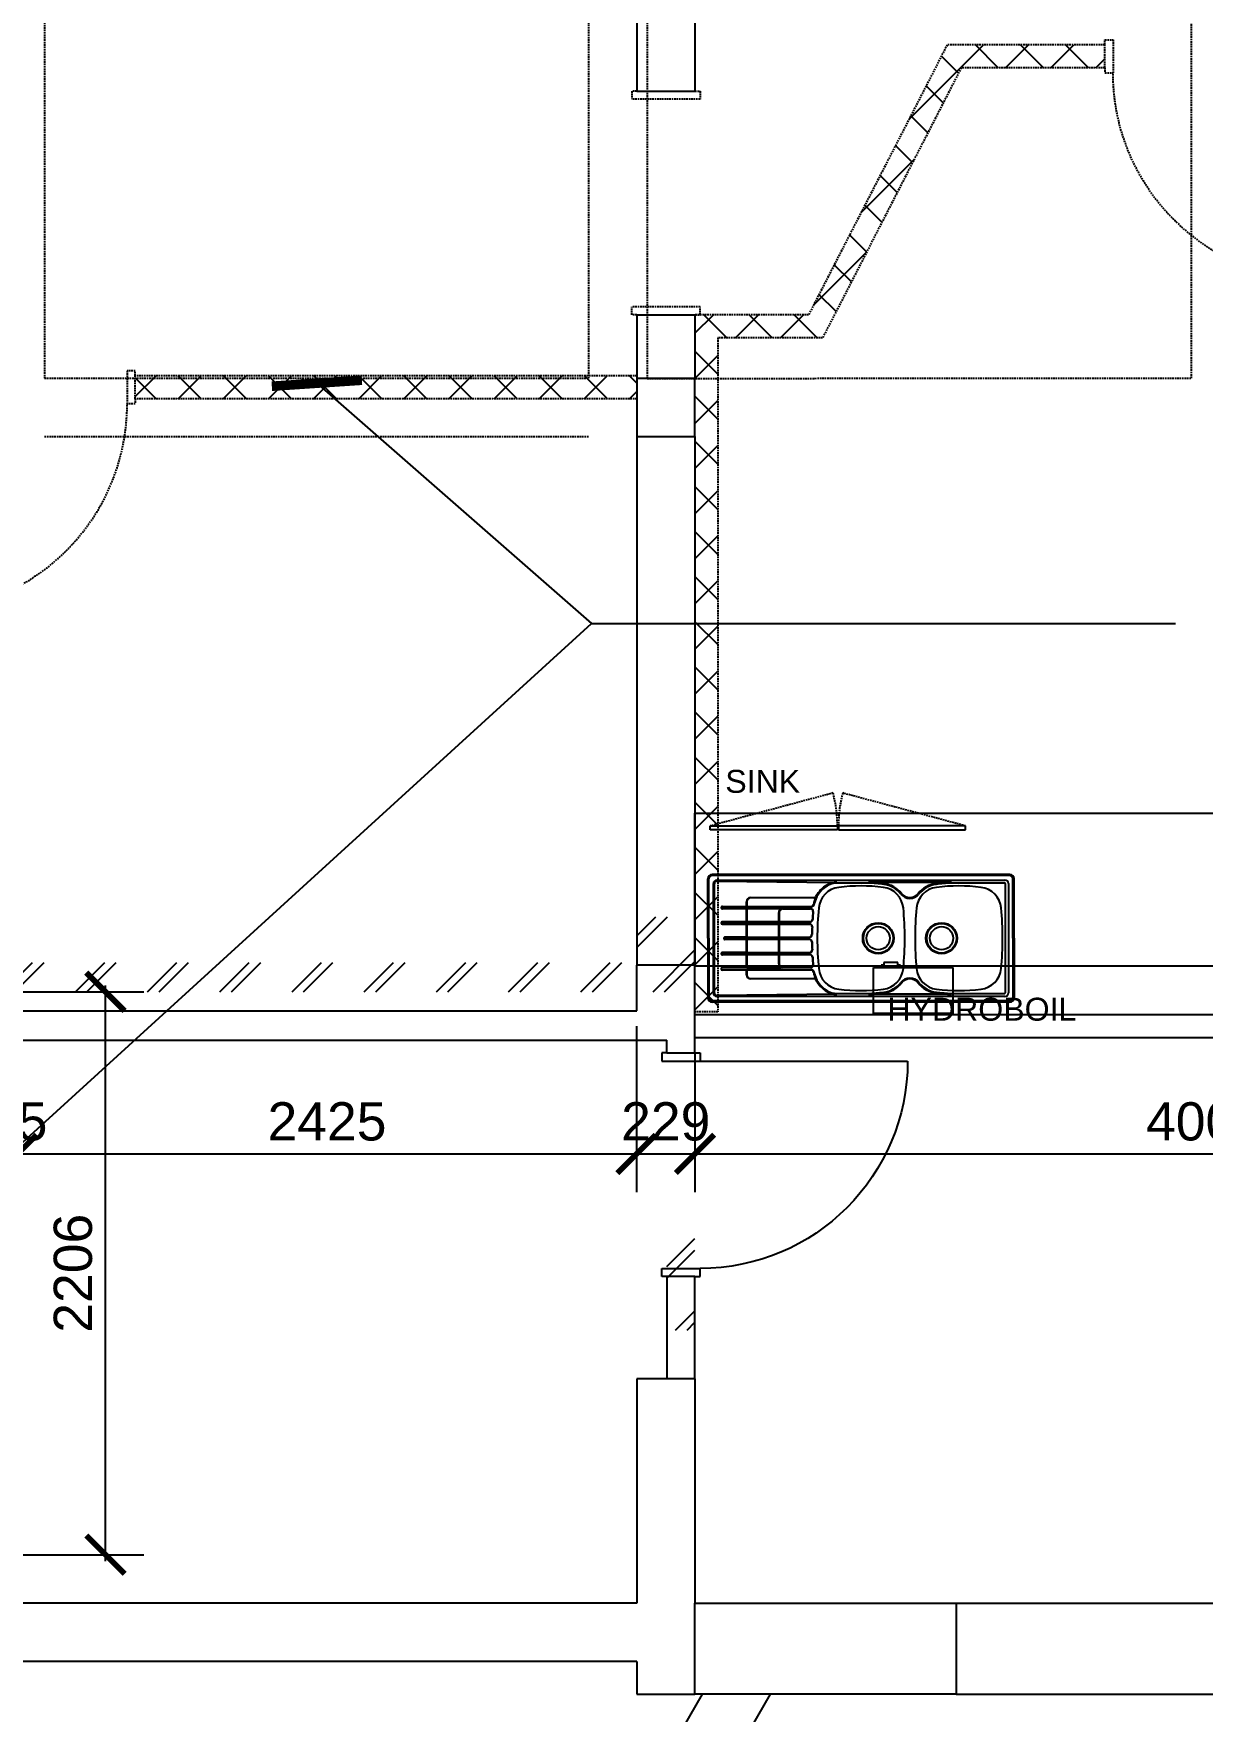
# Model space of a CAD drawing. Header units: millimetres. Extents: x -242071 to 82444, y -53139 to 112036.
# Drawn here: x -185078 to -180499, y 15392 to 21967 of the extents above; entities that cross this region are included whole.
import ezdxf

# ---------------------------------------------------------------- set-up
doc = ezdxf.new("R2010")
doc.units = ezdxf.units.MM
doc.header["$PDSIZE"] = 1
doc.linetypes.add('PDASHED2', pattern=[9.525, 6.35, -3.175])
for name, color, linetype in [('Columns_conc_steel_timber', 5, 'Continuous'), ('Demolition', 1, 'Continuous'), ('Dimensions_General_Layout', 1, 'Continuous'), ('Fixture_Room', 2, 'Continuous'), ('Fixture_Sanitary', 2, 'Continuous'), ('Hatch_Builders_work', 1, 'Continuous'), ('Hatch_Demolition', 1, 'Continuous'), ('Internal_partitions', 2, 'Continuous'), ('Structural_frames', 3, 'Continuous'), ('Text_Demolition', 1, 'Continuous'), ('Text_Partition_layout', 1, 'Continuous'), ('Walls_brick_block_etc', 3, 'Continuous'), ('Windows_and_doors_to_brickwork', 1, 'Continuous')]:
    doc.layers.add(name, color=color, linetype=linetype)
doc.styles.add('Text_Style_3_d7b89161-017f-4e9d-a07b-0b1ab719bac5', font='freehand')
doc.styles.add('Text_Style_5', font='arial.ttf')
doc.dimstyles.new('$DIM_Caddie', dxfattribs={"dimscale": 100, "dimtxt": 2.5, "dimasz": 3, "dimexe": 3, "dimexo": 0, "dimgap": 1, "dimtad": 1, "dimdec": 0, "dimzin": 0, "dimdsep": 46, "dimtxsty": 'Text_Style_3_d7b89161-017f-4e9d-a07b-0b1ab719bac5', "dimblk": 'ARCHTICK', "dimblk1": 'ARCHTICK', "dimblk2": 'ARCHTICK', "dimcen": 0.4, "dimclrd": 1, "dimclre": 1, "dimclrt": 2, "dimadec": 0, "dimazin": 0, "dimtfac": 0.5, "dimtdec": 0, "dimtix": 1, "dimtmove": 0, "dimatfit": 2, "dimldrblk": 'ARCHTICK', "dimfxl": 7, "dimfxlon": 1, "dimtfillclr": 1, "dimtolj": 1, "dimtzin": 0, "dimlwd": -3, "dimlwe": -3, "dimarcsym": 1})
pattern_1 = [(45, (0, 0), (-141.42136, 141.42136), []), (45, (-22.63, 22.63), (-141.42136, 141.42136), [])]
pattern_2 = [(45, (0, -190.3), (-88.38835, 88.38835), []), (135, (0, -190.3), (-88.38835, -88.38835), [])]

# ---------------------------------------------------------------- blocks, each defined once
blk = doc.blocks.new('_ArchTick')
at = {"color": 0, "linetype": 'ByBlock', "const_width": 0.15}
blk.add_lwpolyline([(-0.5, -0.5), (0.5, 0.5)], dxfattribs=at)
blk = doc.blocks.new('*D88')
at = {"layer": 'Defpoints', "color": 0}
for p in [(-185256.1, 18327.1), (-185141.1, 18327.1), (-185141.1, 17576.7)]:
    blk.add_point(p, dxfattribs=at)
at = {"layer": 'Dimensions_General_Layout', "color": 1, "linetype": 'Continuous', "lineweight": -3}
for p, q in [((-185256.1, 18076.7), (-185256.1, 17426.7)), ((-185141.1, 18076.7), (-185141.1, 17426.7)), ((-185281.1, 17576.7), (-185116.1, 17576.7))]:
    blk.add_line(p, q, dxfattribs=at)
at = {"layer": 'Dimensions_General_Layout', "color": 1, "lineweight": -3, "xscale": 150, "yscale": 150, "zscale": 150}
blk.add_blockref('_ArchTick', (-185256.1, 17576.7), dxfattribs=at)
at = {"layer": 'Dimensions_General_Layout', "color": 1, "lineweight": -3, "xscale": 150, "yscale": 150, "zscale": 150, "rotation": 180}
blk.add_blockref('_ArchTick', (-185141.1, 17576.7), dxfattribs=at)
at = {"layer": 'Dimensions_General_Layout', "color": 1, "linetype": 'Continuous', "lineweight": -3, "insert": (-185198.6, 17703.2), "char_height": 150, "attachment_point": 5, "style": 'Text_Style_5'}
blk.add_mtext('\\A1;115', dxfattribs=at)
blk = doc.blocks.new('_Open90')
at = {"color": 0, "linetype": 'ByBlock', "lineweight": -2}
for p, q in [((-0.5, 0.5), (0, 0)), ((0, 0), (-1, 0)), ((0, 0), (-0.5, -0.5))]:
    blk.add_line(p, q, dxfattribs=at)
blk = doc.blocks.new('*D90')
at = {"layer": 'Defpoints', "color": 0}
for p in [(-185141.1, 18327.1), (-182716.1, 18327.1), (-182716.1, 17576.7)]:
    blk.add_point(p, dxfattribs=at)
at = {"layer": 'Dimensions_General_Layout', "color": 1, "linetype": 'Continuous', "lineweight": -3}
for p, q in [((-185141.1, 18076.7), (-185141.1, 17426.7)), ((-182716.1, 18076.7), (-182716.1, 17426.7)), ((-185166.1, 17576.7), (-182691.1, 17576.7))]:
    blk.add_line(p, q, dxfattribs=at)
at = {"layer": 'Dimensions_General_Layout', "color": 1, "lineweight": -3, "xscale": 150, "yscale": 150, "zscale": 150, "rotation": 180}
blk.add_blockref('_ArchTick', (-185141.1, 17576.7), dxfattribs=at)
at = {"layer": 'Dimensions_General_Layout', "color": 1, "lineweight": -3, "xscale": 150, "yscale": 150, "zscale": 150}
blk.add_blockref('_ArchTick', (-182716.1, 17576.7), dxfattribs=at)
at = {"layer": 'Dimensions_General_Layout', "color": 1, "linetype": 'Continuous', "lineweight": -3, "insert": (-183928.6, 17703.2), "char_height": 150, "attachment_point": 5, "style": 'Text_Style_5'}
blk.add_mtext('\\A1;2425', dxfattribs=at)
blk = doc.blocks.new('*D91')
at = {"layer": 'Defpoints', "color": 0}
for p in [(-182716.1, 18327.1), (-182487.1, 18222.1), (-182487.1, 17576.7)]:
    blk.add_point(p, dxfattribs=at)
at = {"layer": 'Dimensions_General_Layout', "color": 1, "linetype": 'Continuous', "lineweight": -3}
for p, q in [((-182716.1, 18076.7), (-182716.1, 17426.7)), ((-182487.1, 17972.1), (-182487.1, 17426.7)), ((-182741.1, 17576.7), (-182462.1, 17576.7))]:
    blk.add_line(p, q, dxfattribs=at)
at = {"layer": 'Dimensions_General_Layout', "color": 1, "lineweight": -3, "xscale": 150, "yscale": 150, "zscale": 150}
blk.add_blockref('_ArchTick', (-182716.1, 17576.7), dxfattribs=at)
at = {"layer": 'Dimensions_General_Layout', "color": 1, "lineweight": -3, "xscale": 150, "yscale": 150, "zscale": 150, "rotation": 180}
blk.add_blockref('_ArchTick', (-182487.1, 17576.7), dxfattribs=at)
at = {"layer": 'Dimensions_General_Layout', "color": 1, "linetype": 'Continuous', "lineweight": -3, "insert": (-182601.6, 17703.2), "char_height": 150, "attachment_point": 5, "style": 'Text_Style_5'}
blk.add_mtext('\\A1;229', dxfattribs=at)
blk = doc.blocks.new('*D92')
at = {"layer": 'Defpoints', "color": 0}
for p in [(-178487.1, 18312.1), (-182487.1, 18222.1), (-178487.1, 17576.7)]:
    blk.add_point(p, dxfattribs=at)
at = {"layer": 'Dimensions_General_Layout', "color": 1, "linetype": 'Continuous', "lineweight": -3}
for p, q in [((-178487.1, 18062.1), (-178487.1, 17426.7)), ((-182487.1, 17972.1), (-182487.1, 17426.7)), ((-182512.1, 17576.7), (-178462.1, 17576.7))]:
    blk.add_line(p, q, dxfattribs=at)
at = {"layer": 'Dimensions_General_Layout', "color": 1, "lineweight": -3, "xscale": 150, "yscale": 150, "zscale": 150, "rotation": 180}
blk.add_blockref('_ArchTick', (-182487.1, 17576.7), dxfattribs=at)
at = {"layer": 'Dimensions_General_Layout', "color": 1, "lineweight": -3, "xscale": 150, "yscale": 150, "zscale": 150}
blk.add_blockref('_ArchTick', (-178487.1, 17576.7), dxfattribs=at)
at = {"layer": 'Dimensions_General_Layout', "color": 1, "linetype": 'Continuous', "lineweight": -3, "insert": (-180487.1, 17703.2), "char_height": 150, "attachment_point": 5, "style": 'Text_Style_5'}
blk.add_mtext('\\A1;4000', dxfattribs=at)
blk = doc.blocks.new('*D98')
at = {"layer": 'Defpoints', "color": 0}
for p in [(-188671.1, 18212.1), (-184796.6, 18212.1), (-188671.1, 16006.1)]:
    blk.add_point(p, dxfattribs=at)
at = {"layer": 'Dimensions_General_Layout', "color": 1, "linetype": 'Continuous', "lineweight": -3}
for p, q in [((-184796.6, 15981.1), (-184796.6, 18237.1)), ((-185296.6, 18212.1), (-184646.6, 18212.1)), ((-185296.6, 16006.1), (-184646.6, 16006.1))]:
    blk.add_line(p, q, dxfattribs=at)
at = {"layer": 'Dimensions_General_Layout', "color": 1, "lineweight": -3, "xscale": 150, "yscale": 150, "zscale": 150}
for p, rotation in [((-184796.6, 18212.1), 90), ((-184796.6, 16006.1), 270)]:
    blk.add_blockref('_ArchTick', p, dxfattribs=dict(at, rotation=rotation))
at = {"layer": 'Dimensions_General_Layout', "color": 1, "linetype": 'Continuous', "lineweight": -3, "insert": (-184923.2, 17109.1), "char_height": 150, "attachment_point": 5, "rotation": 90, "style": 'Text_Style_5'}
blk.add_mtext('\\A1;2206', dxfattribs=at)

msp = doc.modelspace()

# ---------------------------------------------------------------- hatches: boundary and pattern name
at = {"linetype": 'Continuous', "lineweight": -3}
h = msp.add_hatch(dxfattribs=at)
h.set_pattern_fill('BRICKPLAN', color=1, scale=200, angle=45)
h.set_pattern_definition(pattern_1)
h.paths.add_polyline_path([(-182487.1, 16886.1), (-182487.1, 17286.1), (-182597.1, 17286.1), (-182597.1, 16886.1)])
h = msp.add_hatch(dxfattribs=at)
h.set_pattern_fill('BRICKPLAN', color=1, scale=200, angle=45)
h.set_pattern_definition(pattern_1)
h.paths.add_polyline_path([(-182487.1, 16886.1), (-182487.1, 17286.1), (-182597.1, 17286.1), (-182597.1, 16886.1)])
h = msp.add_hatch(dxfattribs=at)
h.set_pattern_fill('BRICKPLAN', color=1, scale=200, angle=45)
h.set_pattern_definition(pattern_1)
h.paths.add_polyline_path([(-182487.1, 16886.1), (-182487.1, 17286.1), (-182597.1, 17286.1), (-182597.1, 16886.1)])
at = {"layer": 'Hatch_Builders_work', "linetype": 'Continuous', "lineweight": -3}
h = msp.add_hatch(dxfattribs=at)
h.set_pattern_fill('BRICKPLAN', color=1, scale=200, angle=45, style=0)
h.set_pattern_definition(pattern_1)
h.paths.add_polyline_path([(-188671.1, 18212.1), (-188671.1, 18327.1), (-185256.1, 18327.1), (-185256.1, 21062.1), (-185706.1, 21062.1), (-185706.1, 21177.1), (-185256.1, 21177.1), (-185256.1, 21342.1), (-185141.1, 21342.1), (-185141.1, 18327.1), (-182715.1, 18327.1), (-182715.1, 18506.1), (-182487.1, 18506.1), (-182487.1, 18163.1), (-182597.1, 18163.1), (-182597.1, 18212.1)])
at = {"layer": 'Hatch_Demolition', "linetype": 'Continuous', "lineweight": -3}
h = msp.add_hatch(dxfattribs=at)
h.set_pattern_fill('BLOCK-SECTION', color=8, scale=2.5)
h.set_pattern_definition(pattern_2)
h.paths.add_polyline_path([(-181987.1, 20774.7), (-181444.1, 21832.8), (-180881.1, 21832.8), (-180881.1, 21922.8), (-181499.1, 21922.8), (-182042.1, 20864.7), (-182487.1, 20864.7), (-182487.1, 20615.8), (-182487.1, 20387.8), (-182487.1, 18133.8), (-182397.1, 18133.8), (-182397.1, 20774.7)])
h = msp.add_hatch(dxfattribs=at)
h.set_pattern_fill('BLOCK-SECTION', color=8, scale=2.5)
h.set_pattern_definition(pattern_2)
h.paths.add_polyline_path([(-182715.1, 20535.8), (-182715.1, 20615.8), (-182715.1, 20625.8), (-184679.6, 20625.8), (-184679.6, 20535.8)])

# ---------------------------------------------------------------- linework, layer by layer
at = {"layer": 'Columns_conc_steel_timber', "color": 4, "linetype": 'Continuous', "lineweight": -3}
for p, q in [((-182715.1, 20615.8), (-182715.1, 20387.8)), ((-182487.1, 20615.8), (-182715.1, 20615.8)), ((-182487.1, 20387.8), (-182487.1, 20615.8)), ((-182715.1, 20387.8), (-182487.1, 20387.8)), ((-182487.1, 15459.7), (-182487.1, 15815.8)), ((-182487.1, 15815.8), (-181464.1, 15815.8)), ((-181464.1, 15815.8), (-181464.1, 15459.8)), ((-181464.1, 15459.8), (-182487.1, 15459.8))]:
    msp.add_line(p, q, dxfattribs=at)
at = {"layer": 'Demolition', "color": 8, "linetype": 'PDASHED2', "lineweight": -3}
for p, q in [((-181499.1, 21922.8), (-182042.1, 20864.7)), ((-180881.1, 21922.8), (-181499.1, 21922.8)), ((-180881.1, 21942.8), (-180849.1, 21942.8)), ((-180881.1, 21922.8), (-180881.1, 21942.8)), ((-180881.1, 21832.8), (-180881.1, 21922.8)), ((-180849.1, 21942.8), (-180849.1, 21812.8)), ((-181444.1, 21832.8), (-181987.1, 20774.7)), ((-180881.1, 21832.8), (-181444.1, 21832.8)), ((-180881.1, 21832.8), (-180881.1, 21812.8)), ((-180881.1, 21812.8), (-180849.1, 21812.8)), ((-182735.1, 21741.7), (-182735.1, 21709.7)), ((-182715.1, 21741.7), (-182735.1, 21741.7)), ((-182467.1, 21709.7), (-182735.1, 21709.7)), ((-182487.1, 21741.7), (-182467.1, 21741.7)), ((-182467.1, 21741.7), (-182467.1, 21709.7)), ((-182735.1, 20864.7), (-182735.1, 20896.7)), ((-182467.1, 20896.7), (-182735.1, 20896.7)), ((-182715.1, 20864.7), (-182735.1, 20864.7)), ((-182042.1, 20864.7), (-182487.1, 20864.7)), ((-182487.1, 20864.7), (-182467.1, 20864.7)), ((-182467.1, 20864.7), (-182467.1, 20896.7)), ((-181987.1, 20774.7), (-182397.1, 20774.7)), ((-182397.1, 20774.7), (-182397.1, 18133.8)), ((-184711.6, 20645.8), (-184711.6, 20515.8)), ((-184679.6, 20645.8), (-184711.6, 20645.8)), ((-184679.6, 20625.8), (-184679.6, 20645.8)), ((-182715.1, 20625.8), (-184679.6, 20625.8)), ((-184679.6, 20535.8), (-184679.6, 20625.8)), ((-184679.6, 20515.8), (-184711.6, 20515.8)), ((-182715.1, 20535.8), (-184679.6, 20535.8)), ((-184679.6, 20535.8), (-184679.6, 20515.8)), ((-182397.1, 18133.8), (-182487.1, 18133.8))]:
    msp.add_line(p, q, dxfattribs=at)
at = {"layer": 'Demolition', "color": 8, "linetype": 'PDASHED2', "lineweight": -3, "extrusion": (0, 0, -1)}
msp.add_arc((180036.1, 21812.8), 813, 270, 0, dxfattribs=at)
at = {"layer": 'Demolition', "color": 8, "linetype": 'PDASHED2', "lineweight": -3}
msp.add_arc((-185524.6, 20515.8), 813, 270, 0, dxfattribs=at)
at = {"layer": 'Fixture_Room', "color": 12, "linetype": 'PDASHED2'}
for p, q in [((-181946.1, 18991.1), (-182427.1, 18862.2)), ((-181427.1, 18862.2), (-181908.2, 18991.1))]:
    msp.add_line(p, q, dxfattribs=at)
at = {"layer": 'Fixture_Room', "color": 12, "linetype": 'Continuous'}
for p, q in [((-182487.1, 18312.1), (-182487.1, 18912.1)), ((-182487.1, 18912.1), (-178487.1, 18912.1)), ((-182427.1, 18846.2), (-182427.1, 18862.2)), ((-182427.1, 18862.2), (-181929.1, 18862.2)), ((-181929.1, 18846.2), (-182427.1, 18846.2)), ((-181929.1, 18862.2), (-181929.1, 18846.2)), ((-181427.1, 18862.2), (-181925.1, 18862.2)), ((-181925.1, 18862.2), (-181925.1, 18846.2)), ((-181925.1, 18846.2), (-181427.1, 18846.2)), ((-181427.1, 18846.2), (-181427.1, 18862.2)), ((-178487.1, 18312.1), (-182487.1, 18312.1))]:
    msp.add_line(p, q, dxfattribs=at)
at = {"layer": 'Fixture_Room', "color": 12, "linetype": 'PDASHED2'}
for centre, start, end in [((-182427.1, 18862.2), 359.98144, 15), ((-181427.1, 18862.2), 165, 180)]:
    msp.add_arc(centre, 498, start, end, dxfattribs=at)
at = {"layer": 'Fixture_Sanitary', "color": 12, "ltscale": 5}
for p, q in [((-182437.1, 18421.8), (-182437.1, 18654.8)), ((-182432.5, 18421.8), (-182432.5, 18654.8)), ((-181241.7, 18421.8), (-181241.7, 18654.8)), ((-181237.1, 18421.8), (-181237.1, 18654.8)), ((-182437.1, 18421.8), (-182437.1, 18188.8)), ((-182432.5, 18421.8), (-182432.5, 18188.8)), ((-181241.7, 18421.8), (-181241.7, 18188.8)), ((-181237.1, 18421.8), (-181237.1, 18188.8))]:
    msp.add_line(p, q, dxfattribs=at)
at = {"layer": 'Fixture_Sanitary', "color": 12, "ltscale": 100}
for p, q in [((-181254.1, 18671.8), (-182420.1, 18671.8)), ((-181254.1, 18667.2), (-182420.1, 18667.2)), ((-181254.1, 18176.4), (-182420.1, 18176.4)), ((-181254.1, 18171.8), (-182420.1, 18171.8))]:
    msp.add_line(p, q, dxfattribs=at)
at = {"layer": 'Fixture_Sanitary', "color": 12, "lineweight": -2}
for p, q in [((-182415.1, 18207.8), (-182415.1, 18635.8)), ((-182410.9, 18207.9), (-182410.9, 18635.7)), ((-182401.1, 18649.8), (-181273.1, 18649.8)), ((-182401, 18645.5), (-181931.1, 18640.8)), ((-181807.6, 18638), (-181930.3, 18638)), ((-181807.6, 18641.4), (-181482.7, 18641.4)), ((-181273.2, 18638), (-181482.6, 18638)), ((-181270.9, 18207.8), (-181270.9, 18635.7)), ((-181259.1, 18635.8), (-181259.1, 18207.8)), ((-182383.8, 18542.9), (-182383.9, 18542.4)), ((-182383.6, 18543.4), (-182383.8, 18542.9)), ((-182383.4, 18543.9), (-182383.6, 18543.4)), ((-182383, 18544.4), (-182383.4, 18543.9)), ((-182382.7, 18544.8), (-182383, 18544.4)), ((-182382.3, 18545.2), (-182382.7, 18544.8)), ((-182381.8, 18545.5), (-182382.3, 18545.2)), ((-182381.3, 18545.8), (-182381.8, 18545.5)), ((-182380.8, 18545.9), (-182381.3, 18545.8)), ((-182380.2, 18546), (-182380.8, 18545.9)), ((-182379.6, 18546.1), (-182380.2, 18546)), ((-182379.6, 18546.8), (-182285.3, 18546.8)), ((-182379.6, 18546.1), (-182030.6, 18546)), ((-182285.3, 18546.8), (-182285.3, 18565.1)), ((-182285.3, 18546.8), (-182283.8, 18546.5)), ((-182283.8, 18565.1), (-182283.8, 18546.5)), ((-182283.8, 18546.5), (-182033.1, 18546.5)), ((-182269.3, 18581.1), (-182021.8, 18581.1)), ((-182021.8, 18579.6), (-182269.3, 18579.6)), ((-182383.9, 18542.4), (-182383.9, 18541.8)), ((-182383.9, 18541.8), (-182383.9, 18541.2)), ((-182383.9, 18541.2), (-182383.8, 18540.7)), ((-182383.8, 18482.9), (-182383.9, 18482.4)), ((-182383.9, 18482.4), (-182383.9, 18481.8)), ((-182383.9, 18481.8), (-182383.9, 18481.2)), ((-182383.9, 18481.2), (-182383.8, 18480.7)), ((-182383.8, 18540.7), (-182383.6, 18540.2)), ((-182383.6, 18483.4), (-182383.8, 18482.9)), ((-182383.8, 18480.7), (-182383.6, 18480.2)), ((-182383.6, 18540.2), (-182383.4, 18539.6)), ((-182383.4, 18483.9), (-182383.6, 18483.4)), ((-182383.6, 18480.2), (-182383.4, 18479.6)), ((-182383.4, 18539.6), (-182383, 18539.2)), ((-182383, 18484.4), (-182383.4, 18483.9)), ((-182383.4, 18479.6), (-182383, 18479.2)), ((-182383, 18539.2), (-182382.7, 18538.8)), ((-182382.7, 18484.8), (-182383, 18484.4)), ((-182383, 18479.2), (-182382.7, 18478.8)), ((-182382.7, 18538.8), (-182382.3, 18538.4)), ((-182382.3, 18485.2), (-182382.7, 18484.8)), ((-182382.7, 18478.8), (-182382.3, 18478.4)), ((-182382.3, 18538.4), (-182381.8, 18538.1)), ((-182381.8, 18485.5), (-182382.3, 18485.2)), ((-182382.3, 18478.4), (-182381.8, 18478.1)), ((-182381.8, 18538.1), (-182381.3, 18537.8)), ((-182381.3, 18485.8), (-182381.8, 18485.5)), ((-182381.8, 18478.1), (-182381.3, 18477.8)), ((-182381.3, 18537.8), (-182380.8, 18537.6)), ((-182380.8, 18485.9), (-182381.3, 18485.8)), ((-182381.3, 18477.8), (-182380.8, 18477.6)), ((-182380.8, 18537.6), (-182380.2, 18537.5)), ((-182380.2, 18486), (-182380.8, 18485.9)), ((-182380.8, 18477.6), (-182380.2, 18477.5)), ((-182380.2, 18537.5), (-182379.6, 18537.5)), ((-182379.6, 18486.1), (-182380.2, 18486)), ((-182380.2, 18477.5), (-182379.6, 18477.5)), ((-182033.8, 18537.6), (-182379.6, 18537.5)), ((-182285.3, 18536.8), (-182379.6, 18536.8)), ((-182379.6, 18486.8), (-182285.3, 18486.8)), ((-182036, 18486), (-182379.6, 18486.1)), ((-182379.6, 18477.5), (-182037.3, 18477.6)), ((-182283.8, 18537.1), (-182285.3, 18536.8)), ((-182285.3, 18486.8), (-182285.3, 18536.8)), ((-182285.3, 18486.8), (-182283.8, 18486.5)), ((-182283.8, 18477.1), (-182285.3, 18476.8)), ((-182149, 18537.1), (-182283.8, 18537.1)), ((-182283.8, 18537.1), (-182283.8, 18486.5)), ((-182283.8, 18486.5), (-182159.1, 18486.5)), ((-182159.1, 18477.1), (-182283.8, 18477.1)), ((-182283.8, 18477.1), (-182283.8, 18426.5)), ((-182159.1, 18486.5), (-182159.1, 18522.2)), ((-182159.1, 18486.5), (-182157.6, 18486.3)), ((-182157.6, 18477.3), (-182159.1, 18477.1)), ((-182159.1, 18426.5), (-182159.1, 18477.1)), ((-182157.6, 18522.2), (-182157.6, 18486.3)), ((-182157.6, 18486.3), (-182037.1, 18486.3)), ((-182038.5, 18477.3), (-182157.6, 18477.3)), ((-182157.6, 18477.3), (-182157.6, 18426.3)), ((-182143.1, 18537.3), (-182149, 18537.1)), ((-182143.1, 18537.3), (-182034.9, 18537.3)), ((-182285.3, 18476.8), (-182379.6, 18476.8)), ((-182373.8, 18422.9), (-182373.9, 18422.4)), ((-182373.9, 18422.4), (-182373.9, 18421.8)), ((-182373.9, 18421.8), (-182373.9, 18421.2)), ((-182373.9, 18421.2), (-182373.8, 18420.7)), ((-182373.6, 18423.4), (-182373.8, 18422.9)), ((-182373.8, 18420.7), (-182373.6, 18420.2)), ((-182373.4, 18423.9), (-182373.6, 18423.4)), ((-182373.6, 18420.2), (-182373.4, 18419.6)), ((-182373, 18424.4), (-182373.4, 18423.9)), ((-182373.4, 18419.6), (-182373, 18419.2)), ((-182372.7, 18424.8), (-182373, 18424.4)), ((-182373, 18419.2), (-182372.7, 18418.8)), ((-182372.3, 18425.2), (-182372.7, 18424.8)), ((-182372.7, 18418.8), (-182372.3, 18418.4)), ((-182371.8, 18425.5), (-182372.3, 18425.2)), ((-182372.3, 18418.4), (-182371.8, 18418.1)), ((-182371.3, 18425.8), (-182371.8, 18425.5)), ((-182371.8, 18418.1), (-182371.3, 18417.8)), ((-182370.8, 18425.9), (-182371.3, 18425.8)), ((-182371.3, 18417.8), (-182370.8, 18417.6)), ((-182370.2, 18426), (-182370.8, 18425.9)), ((-182370.8, 18417.6), (-182370.2, 18417.5)), ((-182369.6, 18426.1), (-182370.2, 18426)), ((-182370.2, 18417.5), (-182369.6, 18417.5)), ((-182369.6, 18426.8), (-182285.3, 18426.8)), ((-182369.6, 18426.1), (-182038.1, 18426)), ((-182038.1, 18417.6), (-182369.6, 18417.5)), ((-182285.3, 18416.8), (-182369.6, 18416.8)), ((-182285.3, 18426.8), (-182285.3, 18476.8)), ((-182285.3, 18426.8), (-182283.8, 18426.5)), ((-182283.8, 18417.1), (-182285.3, 18416.8)), ((-182285.3, 18366.8), (-182285.3, 18416.8)), ((-182283.8, 18426.5), (-182159.1, 18426.5)), ((-182159.1, 18417.1), (-182283.8, 18417.1)), ((-182283.8, 18417.1), (-182283.8, 18366.5)), ((-182159.1, 18426.5), (-182157.6, 18426.3)), ((-182157.6, 18417.3), (-182159.1, 18417.1)), ((-182159.1, 18366.5), (-182159.1, 18417.1)), ((-182157.6, 18426.3), (-182039.2, 18426.3)), ((-182039.2, 18417.3), (-182157.6, 18417.3)), ((-182157.6, 18417.3), (-182157.6, 18366.3)), ((-182383.8, 18362.9), (-182383.9, 18362.4)), ((-182383.9, 18362.4), (-182383.9, 18361.8)), ((-182383.9, 18361.8), (-182383.9, 18361.2)), ((-182383.9, 18361.2), (-182383.8, 18360.7)), ((-182383.6, 18363.4), (-182383.8, 18362.9)), ((-182383.8, 18360.7), (-182383.6, 18360.2)), ((-182383.4, 18363.9), (-182383.6, 18363.4)), ((-182383.6, 18360.2), (-182383.4, 18359.6)), ((-182383, 18364.4), (-182383.4, 18363.9)), ((-182383.4, 18359.6), (-182383, 18359.2)), ((-182382.7, 18364.8), (-182383, 18364.4)), ((-182383, 18359.2), (-182382.7, 18358.8)), ((-182382.3, 18365.2), (-182382.7, 18364.8)), ((-182382.7, 18358.8), (-182382.3, 18358.4)), ((-182381.8, 18365.5), (-182382.3, 18365.2)), ((-182382.3, 18358.4), (-182381.8, 18358.1)), ((-182381.3, 18365.8), (-182381.8, 18365.5)), ((-182381.8, 18358.1), (-182381.3, 18357.8)), ((-182380.8, 18365.9), (-182381.3, 18365.8)), ((-182381.3, 18357.8), (-182380.8, 18357.6)), ((-182380.2, 18366), (-182380.8, 18365.9)), ((-182380.8, 18357.6), (-182380.2, 18357.5)), ((-182379.6, 18366.1), (-182380.2, 18366)), ((-182380.2, 18357.5), (-182379.6, 18357.5)), ((-182379.6, 18366.8), (-182285.3, 18366.8)), ((-182379.6, 18366.1), (-182037.3, 18366)), ((-182036, 18357.6), (-182379.6, 18357.5)), ((-182285.3, 18356.8), (-182379.6, 18356.8)), ((-182285.3, 18366.8), (-182283.8, 18366.5)), ((-182283.8, 18357.1), (-182285.3, 18356.8)), ((-182285.3, 18306.8), (-182285.3, 18356.8)), ((-182283.8, 18366.5), (-182159.1, 18366.5)), ((-182283.8, 18357.1), (-182283.8, 18306.5)), ((-182159.1, 18357.1), (-182283.8, 18357.1)), ((-182159.1, 18366.5), (-182157.6, 18366.3)), ((-182157.6, 18357.3), (-182159.1, 18357.1)), ((-182159.1, 18321.4), (-182159.1, 18357.1)), ((-182157.6, 18366.3), (-182038.5, 18366.3)), ((-182037.1, 18357.3), (-182157.6, 18357.3)), ((-182157.6, 18357.3), (-182157.6, 18321.4)), ((-182383.8, 18302.9), (-182383.9, 18302.4)), ((-182383.9, 18302.4), (-182383.9, 18301.8)), ((-182383.9, 18301.8), (-182383.9, 18301.2)), ((-182383.9, 18301.2), (-182383.8, 18300.7)), ((-182383.6, 18303.4), (-182383.8, 18302.9)), ((-182383.8, 18300.7), (-182383.6, 18300.2)), ((-182383.4, 18303.9), (-182383.6, 18303.4)), ((-182383.6, 18300.2), (-182383.4, 18299.6)), ((-182383, 18304.4), (-182383.4, 18303.9)), ((-182383.4, 18299.6), (-182383, 18299.2)), ((-182382.7, 18304.8), (-182383, 18304.4)), ((-182383, 18299.2), (-182382.7, 18298.8)), ((-182382.3, 18305.2), (-182382.7, 18304.8)), ((-182382.7, 18298.8), (-182382.3, 18298.4)), ((-182381.8, 18305.5), (-182382.3, 18305.2)), ((-182382.3, 18298.4), (-182381.8, 18298.1)), ((-182381.3, 18305.8), (-182381.8, 18305.5)), ((-182381.8, 18298.1), (-182381.3, 18297.8)), ((-182380.8, 18305.9), (-182381.3, 18305.8)), ((-182381.3, 18297.8), (-182380.8, 18297.6)), ((-182380.2, 18306), (-182380.8, 18305.9)), ((-182380.8, 18297.6), (-182380.2, 18297.5)), ((-182379.6, 18306.1), (-182380.2, 18306)), ((-182380.2, 18297.5), (-182379.6, 18297.5)), ((-182379.6, 18306.8), (-182285.3, 18306.8)), ((-182033.8, 18306), (-182379.6, 18306.1)), ((-182379.6, 18297.5), (-182030.6, 18297.6)), ((-182285.3, 18296.8), (-182379.6, 18296.8)), ((-182285.3, 18306.8), (-182283.8, 18306.5)), ((-182283.8, 18297.1), (-182285.3, 18296.8)), ((-182285.3, 18278.5), (-182285.3, 18296.8)), ((-182283.8, 18306.5), (-182149, 18306.5)), ((-182033.1, 18297.1), (-182283.8, 18297.1)), ((-182283.8, 18297.1), (-182283.8, 18278.5)), ((-182143.1, 18306.3), (-182149, 18306.5)), ((-182034.9, 18306.3), (-182143.1, 18306.3)), ((-182269.3, 18264), (-182021.8, 18264)), ((-182021.8, 18262.5), (-182269.3, 18262.5)), ((-181273.1, 18193.8), (-182401.1, 18193.8)), ((-181931.1, 18202.8), (-182401, 18198.1)), ((-181930.3, 18205.5), (-181807.6, 18205.5)), ((-181482.7, 18202.2), (-181807.6, 18202.2)), ((-181482.6, 18205.5), (-181273.2, 18205.5))]:
    msp.add_line(p, q, dxfattribs=at)
at = {"layer": 'Fixture_Sanitary', "color": 12, "linetype": 'Continuous', "lineweight": -3}
for p, q in [((-181787.1, 18126.8), (-181787.1, 18306.8)), ((-181787.1, 18306.8), (-181477.1, 18306.8)), ((-181757.1, 18316.8), (-181757.1, 18306.8)), ((-181747.1, 18316.8), (-181757.1, 18316.8)), ((-181747.1, 18326.8), (-181747.1, 18316.8)), ((-181692.1, 18326.8), (-181747.1, 18326.8)), ((-181692.1, 18316.8), (-181692.1, 18326.8)), ((-181682.1, 18316.8), (-181692.1, 18316.8)), ((-181682.1, 18306.8), (-181682.1, 18316.8)), ((-181477.1, 18306.8), (-181477.1, 18126.8)), ((-181477.1, 18126.8), (-181787.1, 18126.8))]:
    msp.add_line(p, q, dxfattribs=at)
at = {"layer": 'Fixture_Sanitary', "color": 12}
for centre, radius in [((-181769.1, 18421.8), 61), ((-181769.1, 18421.8), 60.5), ((-181769.1, 18421.8), 58), ((-181521.1, 18421.8), 61), ((-181521.1, 18421.8), 60.5), ((-181521.1, 18421.8), 58), ((-181769.1, 18421.8), 45.5), ((-181521.1, 18421.8), 45.5)]:
    msp.add_circle(centre, radius, dxfattribs=at)
at = {"layer": 'Fixture_Sanitary', "color": 12, "ltscale": 5}
for centre, radius, start, end in [((-182420.1, 18654.8), 17, 90, 180), ((-182420.1, 18654.8), 12.4, 90, 180), ((-181254.1, 18188.8), 12.4, 270, 0), ((-181254.1, 18188.8), 17, 270, 0)]:
    msp.add_arc(centre, radius, start, end, dxfattribs=at)
at = {"layer": 'Fixture_Sanitary', "color": 12, "lineweight": -2}
for centre, radius, start, end in [((-182401.1, 18635.8), 14, 90, 180), ((-182401.1, 18635.7), 9.8, 89.43634, 180), ((-181911.8, 18532.2), 111.2, 122.26349, 168.66554), ((-181912.9, 18532.2), 113.8, 120.33164, 151.58513), ((-181930.4, 18561.9), 76.1, 89.89644, 122.34316), ((-181932, 18564.8), 76.1, 89.16687, 120.37123), ((-181836.6, 17926.8), 715.2, 82.81904, 87.67059), ((-181836.6, 17926.8), 711.8, 82.81904, 87.6651), ((-181760.4, 18532), 101.8, 38.22872, 82.81904), ((-181760.4, 18532), 105.2, 38.22872, 82.81904), ((-181529.9, 18532), 105.2, 97.18096, 141.77128), ((-181529.9, 18532), 101.8, 97.18096, 141.77128), ((-181453.6, 17926.8), 715.2, 92.32941, 97.18096), ((-181453.6, 17926.8), 711.8, 92.3349, 97.18096), ((-181273.2, 18635.7), 2.3, 0, 90), ((-181273.1, 18635.8), 14, 0, 90), ((-182379.6, 18541.8), 5, 90, 270), ((-182269.3, 18565.1), 14.5, 90, 180), ((-182033.1, 18556.5), 10, 270, 348.8769), ((-182030.6, 18556), 10, 269.98692, 348.66554), ((-181918.6, 18534), 106.7, 152.18094, 168.8769), ((-182021.8, 18591.1), 10, 270, 331.58513), ((-182021.8, 18591.1), 11.5, 270, 320.65881), ((-181645.1, 18622.8), 44.9, 218.22872, 321.77128), ((-181645.1, 18622.8), 41.5, 218.22872, 321.77128), ((-182379.6, 18481.8), 5, 90, 270), ((-182143.1, 18522.2), 16, 111.71426, 179.99766), ((-182141.9, 18521.7), 15.6, 94.15022, 178.28217), ((-182038.5, 18467.3), 10, 357.96342, 90), ((-182037.3, 18467.6), 10, 357.95014, 90.01308), ((-182037.1, 18496.3), 10, 270, 356.66762), ((-182036, 18496), 10, 269.98692, 356.67609), ((-182034.9, 18527.3), 10, 355.27516, 90), ((-182033.8, 18527.6), 10, 355.25939, 90.01308), ((-180758.1, 18421.8), 1271.1, 175.27516, 176.66762), ((-180758.1, 18421.8), 1270, 175.25939, 176.67609), ((-182369.6, 18421.8), 5, 90, 270), ((-182039.2, 18436.3), 10, 270, 359.35281), ((-182039.2, 18407.3), 10, 0.64719, 90), ((-182038.1, 18436), 10, 269.98654, 359.36366), ((-182038.1, 18407.6), 10, 0.63634, 90.01346), ((-180758.1, 18421.8), 1271.1, 177.96342, 179.35281), ((-180758.1, 18421.8), 1270, 177.95014, 179.36366), ((-182379.6, 18361.8), 5, 90, 270), ((-182038.5, 18376.3), 10, 270, 2.03658), ((-182037.3, 18376), 10, 269.98692, 2.04986), ((-182037.1, 18347.3), 10, 3.33238, 90), ((-182036, 18347.6), 10, 3.32391, 90.01308), ((-180758.1, 18421.8), 1271.1, 180.64719, 182.03658), ((-180758.1, 18421.8), 1270, 180.63634, 182.04986), ((-180758.1, 18421.8), 1271.1, 183.33238, 184.72484), ((-180758.1, 18421.8), 1270, 183.32391, 184.74061), ((-182379.6, 18301.8), 5, 90, 270), ((-182141.9, 18321.9), 15.6, 181.71783, 265.84978), ((-182034.9, 18316.3), 10, 270, 4.72484), ((-182033.8, 18316), 10, 269.98692, 4.74061), ((-182033.1, 18287.1), 10, 11.1231, 90), ((-182030.6, 18287.6), 10, 11.33446, 90.01308), ((-181918.6, 18309.6), 106.7, 191.1231, 207.81906), ((-181911.8, 18311.4), 111.2, 191.33446, 237.73651), ((-182269.3, 18278.5), 14.5, 180, 270), ((-182021.8, 18252.5), 11.5, 39.34119, 90), ((-182021.8, 18252.5), 10, 28.41487, 90), ((-181912.9, 18311.4), 113.8, 208.41487, 239.66836), ((-181930.4, 18281.7), 76.1, 237.65684, 270.10356), ((-181760.4, 18311.6), 101.8, 277.18096, 321.77128), ((-181760.4, 18311.6), 105.2, 277.18096, 321.77128), ((-181645.1, 18220.8), 44.9, 38.22872, 141.77128), ((-181645.1, 18220.8), 41.5, 38.22872, 141.77128), ((-181529.9, 18311.6), 105.2, 218.22872, 262.81904), ((-181529.9, 18311.6), 101.8, 218.22872, 262.81904), ((-182401.1, 18207.8), 14, 180, 270), ((-182401.1, 18207.9), 9.8, 180, 270.56366), ((-181932, 18278.8), 76.1, 239.62877, 270.83313), ((-181836.6, 18916.8), 711.8, 272.3349, 277.18096), ((-181836.6, 18916.8), 715.2, 272.32941, 277.18096), ((-181453.6, 18916.8), 715.2, 262.81904, 267.67059), ((-181453.6, 18916.8), 711.8, 262.81904, 267.6651), ((-181273.2, 18207.8), 2.3, 270, 0), ((-181273.1, 18207.8), 14, 270, 0)]:
    msp.add_arc(centre, radius, start, end, dxfattribs=at)
at = {"layer": 'Fixture_Sanitary', "color": 12, "ltscale": 100}
for centre, radius, start, end in [((-181912.9, 18532), 90, 97.18098, 174.54796), ((-181836.6, 17926.8), 700, 82.81902, 97.18098), ((-181760.4, 18532), 90, 5.45204, 82.81902), ((-181529.9, 18532), 90, 97.18098, 174.54796), ((-181453.6, 17926.8), 700, 82.81902, 97.18098), ((-181377.4, 18532), 90, 5.45204, 82.81902), ((-181254.1, 18654.8), 17, 0, 90), ((-181254.1, 18654.8), 12.4, 0, 90), ((-180758.1, 18421.8), 1250, 174.54796, 180), ((-182915.1, 18421.8), 1250, 0, 5.45204), ((-180375.1, 18421.8), 1250, 174.54796, 180), ((-182532.1, 18421.8), 1250, 0, 5.45204), ((-180758.1, 18421.8), 1250, 180, 185.45204), ((-182915.1, 18421.8), 1250, 354.54796, 0), ((-180375.1, 18421.8), 1250, 180, 185.45204), ((-182532.1, 18421.8), 1250, 354.54796, 0), ((-181912.9, 18311.6), 90, 185.45204, 262.81902), ((-181760.4, 18311.6), 90, 277.18098, 354.54796), ((-181529.9, 18311.6), 90, 185.45204, 262.81902), ((-181377.4, 18311.6), 90, 277.18098, 354.54796), ((-181836.6, 18916.8), 700, 262.81902, 277.18098), ((-181453.6, 18916.8), 700, 262.81902, 277.18098), ((-182420.1, 18188.8), 17, 180, 270), ((-182420.1, 18188.8), 12.4, 180, 270)]:
    msp.add_arc(centre, radius, start, end, dxfattribs=at)
at = {"layer": 'Fixture_Sanitary', "color": 12, "lineweight": -2}
for centre, major_axis, start_param, end_param in [((-182269.3, 18565.1), (0, 16), 0, 1.570796), ((-182143.1, 18321.4), (0, -16), 4.712389, 5.904176), ((-182269.3, 18278.5), (0, -16), 4.712389, 6.283185)]:
    msp.add_ellipse(centre, major_axis=major_axis, ratio=0.999931, start_param=start_param, end_param=end_param, dxfattribs=at)
at = {"layer": 'Internal_partitions', "color": 1, "linetype": 'Continuous', "lineweight": -3}
for p, q in [((-182715.1, 18136.8), (-182715.1, 18315.8)), ((-182487.1, 17972.8), (-182487.1, 18315.8)), ((-182715.1, 18021.8), (-182597.1, 18021.8)), ((-182597.1, 17972.8), (-182597.1, 18021.8)), ((-182597.1, 17972.8), (-182487.1, 17972.8)), ((-182487.1, 17095.8), (-182597.1, 17095.8)), ((-182597.1, 17095.8), (-182597.1, 16695.8)), ((-182487.1, 16695.8), (-182487.1, 17095.8))]:
    msp.add_line(p, q, dxfattribs=at)
at = {"layer": 'Internal_partitions', "color": 2, "linetype": 'Continuous', "lineweight": -3}
for p, q in [((-173131.1, 18121.8), (-182487.1, 18121.8)), ((-173131.1, 18031.8), (-182487.1, 18031.8))]:
    msp.add_line(p, q, dxfattribs=at)
at = {"layer": 'Structural_frames', "color": 8, "linetype": 'PDASHED2', "lineweight": -3}
for p, q in [((-182674.5, 24497.4), (-182674.5, 20615.8)), ((-180542.1, 20616.8), (-180542.1, 23176)), ((-182904.5, 22840.5), (-182904.5, 20616.8)), ((-185035.1, 22392.4), (-185035.1, 20616.8)), ((-185035.1, 20616.8), (-182904.5, 20616.8)), ((-182674.5, 20615.8), (-180542.1, 20616.8)), ((-182904.5, 20386.8), (-185035.1, 20386.8))]:
    msp.add_line(p, q, dxfattribs=at)
at = {"layer": 'Walls_brick_block_etc', "color": 3, "linetype": 'Continuous', "lineweight": -3}
for p, q in [((-182487.1, 23603.6), (-182487.1, 21741.7)), ((-182715.1, 23358.8), (-182715.1, 21741.7)), ((-182715.1, 21741.7), (-182487.1, 21741.7)), ((-182715.1, 20864.7), (-182715.1, 20615.8)), ((-182715.1, 20864.7), (-182487.1, 20864.7)), ((-182487.1, 20864.7), (-182487.1, 20615.8)), ((-182715.1, 20387.8), (-182715.1, 18315.8)), ((-182487.1, 20387.8), (-182487.1, 18315.8)), ((-182487.1, 18315.8), (-182715.1, 18315.8)), ((-182487.1, 16695.8), (-182715.1, 16695.8)), ((-182715.1, 16695.8), (-182715.1, 15815.8)), ((-182487.1, 16695.8), (-182487.1, 15815.8)), ((-182715.1, 15815.8), (-185362, 15815.8)), ((-181464.1, 15815.8), (-178777.2, 15815.8)), ((-182715.1, 15587.8), (-185362, 15587.8)), ((-182715.1, 15587.8), (-182715.1, 15459.7)), ((-184039.2, 12729.9), (-182457, 15459.9)), ((-183949.7, 12425.7), (-182191.1, 15459.9)), ((-182715.1, 15459.7), (-182487.1, 15459.7)), ((-181464.1, 15459.8), (-178772.6, 15459.8))]:
    msp.add_line(p, q, dxfattribs=at)
at = {"layer": 'Walls_brick_block_etc', "color": 12, "linetype": 'Continuous', "lineweight": -3}
for p, q in [((-185141.1, 18136.8), (-182715.1, 18136.8)), ((-188671.1, 18021.8), (-182715.1, 18021.8))]:
    msp.add_line(p, q, dxfattribs=at)
at = {"layer": 'Windows_and_doors_to_brickwork', "color": 1, "linetype": 'Continuous', "lineweight": -3}
for p, q in [((-182617.1, 17972.8), (-182617.1, 17940.8)), ((-182597.1, 17972.8), (-182617.1, 17972.8)), ((-182487.1, 17972.8), (-182467.1, 17972.8)), ((-182467.1, 17972.8), (-182467.1, 17940.8)), ((-182617.1, 17940.8), (-182467.1, 17940.8)), ((-182467.1, 17940.8), (-181654.1, 17940.8)), ((-182617.1, 17095.8), (-182617.1, 17127.8)), ((-182617.1, 17127.8), (-182467.1, 17127.8)), ((-182467.1, 17095.8), (-182467.1, 17127.8)), ((-182597.1, 17095.8), (-182617.1, 17095.8)), ((-182487.1, 17095.8), (-182467.1, 17095.8))]:
    msp.add_line(p, q, dxfattribs=at)
at = {"layer": 'Windows_and_doors_to_brickwork', "color": 1, "linetype": 'Continuous', "lineweight": -3, "extrusion": (0, 0, -1)}
msp.add_arc((182467.1, 17940.8), 813, 180, 270, dxfattribs=at)

# ---------------------------------------------------------------- texts
at = {"layer": 'Text_Partition_layout', "color": 1, "char_height": 90, "attachment_point": 5, "style": 'Text_Style_5'}
for s, insert in [('SINK', (-182221.6, 19036.1)), ('HYDROBOIL', (-181363.3, 18143.1))]:
    msp.add_mtext(s, dxfattribs=dict(at, insert=insert))

# ---------------------------------------------------------------- dimensions: what is measured, and where the dimension line sits
at = {"layer": 'Dimensions_General_Layout', "color": 1, "linetype": 'Continuous', "lineweight": -3}
dim = msp.add_linear_dim(base=(-184796.6, 18212.1), p1=(-188671.1, 16006.1), p2=(-188671.1, 18212.1), angle=90, dimstyle='$DIM_Caddie', override={"dimscale": 50, "dimtxt": 3, "dimasz": 3, "dimexe": 3, "dimexo": 5, "dimgap": 1, "dimtad": 1, "dimjust": 0, "dimtih": 0, "dimtoh": 0, "dimdec": 0, "dimlfac": 1, "dimrnd": 0, "dimzin": 12, "dimdsep": 46, "dimlunit": 2, "dimpost": '', "dimtxsty": 'Text_Style_5', "dimblk": 'ArchTick', "dimblk1": 'ArchTick', "dimblk2": 'ArchTick', "dimsah": 0, "dimtsz": 0, "dimcen": 1, "dimdle": 0.5, "dimse1": 0, "dimse2": 0, "dimsd1": 0, "dimsd2": 0, "dimclrd": 1, "dimclre": 1, "dimclrt": 1, "dimaunit": 0, "dimadec": 0, "dimazin": 0, "dimtol": 0, "dimlim": 0, "dimtp": 0, "dimtm": 0, "dimtfac": 1, "dimtdec": 0, "dimtix": 1, "dimtofl": 1, "dimtmove": 0, "dimatfit": 0, "dimldrblk": 'Open90', "dimfxl": 10, "dimfxlon": 1, "dimtvp": 0, "dimtfill": 0, "dimtfillclr": 1, "dimfrac": 0, "dimtolj": 1, "dimtzin": 0, "dimlwd": 65533, "dimlwe": 65533, "dimarcsym": 1}, dxfattribs=at)
dim.commit()
dim.dimension.update_dxf_attribs({"geometry": '*D98', "text_midpoint": (-184923.2, 17109.1)})
for base, p1, p2, picture, middle in [((-185141.1, 17576.7), (-185256.1, 18327.1), (-185141.1, 18327.1), '*D88', (-185198.6, 17703.2)), ((-182716.1, 17576.7), (-185141.1, 18327.1), (-182716.1, 18327.1), '*D90', (-183928.6, 17703.2)), ((-182487.1, 17576.7), (-182716.1, 18327.1), (-182487.1, 18222.1), '*D91', (-182601.6, 17703.2)), ((-178487.1, 17576.7), (-182487.1, 18222.1), (-178487.1, 18312.1), '*D92', (-180487.1, 17703.2))]:
    dim = msp.add_linear_dim(base=base, p1=p1, p2=p2, dimstyle='$DIM_Caddie', override={"dimscale": 50, "dimtxt": 3, "dimasz": 3, "dimexe": 3, "dimexo": 5, "dimgap": 1, "dimtad": 1, "dimjust": 0, "dimtih": 0, "dimtoh": 0, "dimdec": 0, "dimlfac": 1, "dimrnd": 0, "dimzin": 12, "dimdsep": 46, "dimlunit": 2, "dimpost": '', "dimtxsty": 'Text_Style_5', "dimblk": 'ArchTick', "dimblk1": 'ArchTick', "dimblk2": 'ArchTick', "dimsah": 0, "dimtsz": 0, "dimcen": 1, "dimdle": 0.5, "dimse1": 0, "dimse2": 0, "dimsd1": 0, "dimsd2": 0, "dimclrd": 1, "dimclre": 1, "dimclrt": 1, "dimaunit": 0, "dimadec": 0, "dimazin": 0, "dimtol": 0, "dimlim": 0, "dimtp": 0, "dimtm": 0, "dimtfac": 1, "dimtdec": 0, "dimtix": 1, "dimtofl": 1, "dimtmove": 0, "dimatfit": 0, "dimldrblk": 'Open90', "dimfxl": 10, "dimfxlon": 1, "dimtvp": 0, "dimtfill": 0, "dimtfillclr": 1, "dimfrac": 0, "dimtolj": 1, "dimtzin": 0, "dimlwd": 65533, "dimlwe": 65533, "dimarcsym": 1}, dxfattribs=at)
    dim.commit()
    dim.dimension.update_dxf_attribs({"geometry": picture, "text_midpoint": middle})

# ---------------------------------------------------------------- leaders
at = {"layer": 'Text_Demolition', "color": 1, "lineweight": -3}
for points in [[(-183968.4, 20596.9), (-182892, 19655.1), (-180604.7, 19655.1)], [(-185373.4, 17391.8), (-182892, 19655.1)]]:
    msp.add_leader(points, dimstyle='$DIM_Caddie', override={"dimscale": 50, "dimasz": 5, "dimclrd": 1}, dxfattribs=at)

doc.saveas('drawing.dxf')
